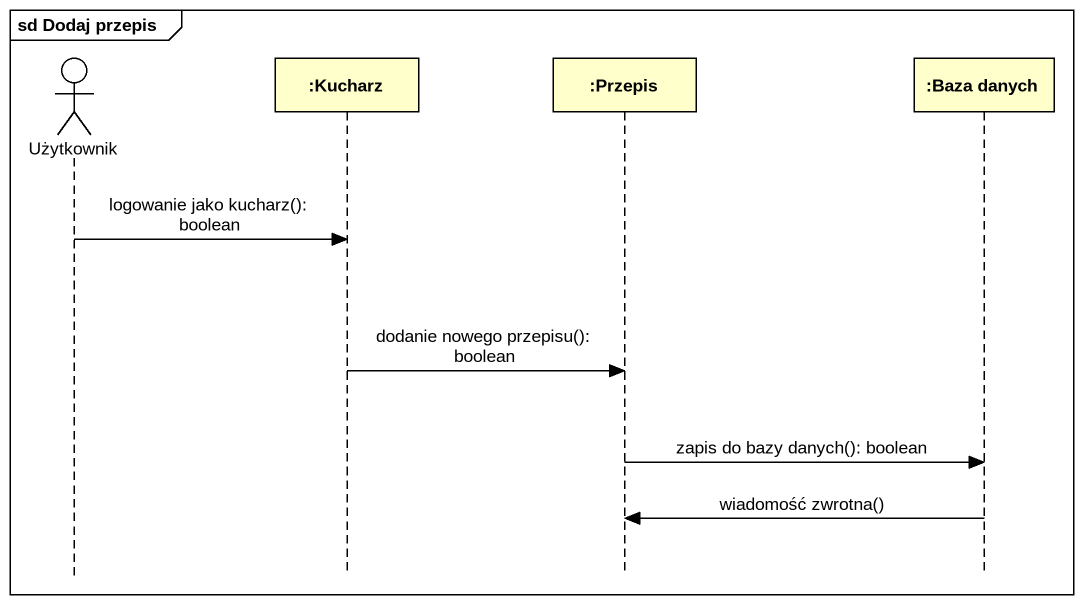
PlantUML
@startuml
mainframe sd Dodaj przepis
hide footbox
actor Użytkownik
participant ":Kucharz" as Kucharz
participant ":Przepis" as Przepis
participant ":Baza danych" as Baza_danych

Użytkownik -> Kucharz : logowanie jako kucharz(): boolean
Kucharz -> Przepis : dodanie nowego przepisu(): boolean
Przepis -> Baza_danych : zapis do bazy danych(): boolean
Baza_danych -> Przepis : wiadomość zwrotna()
@enduml
